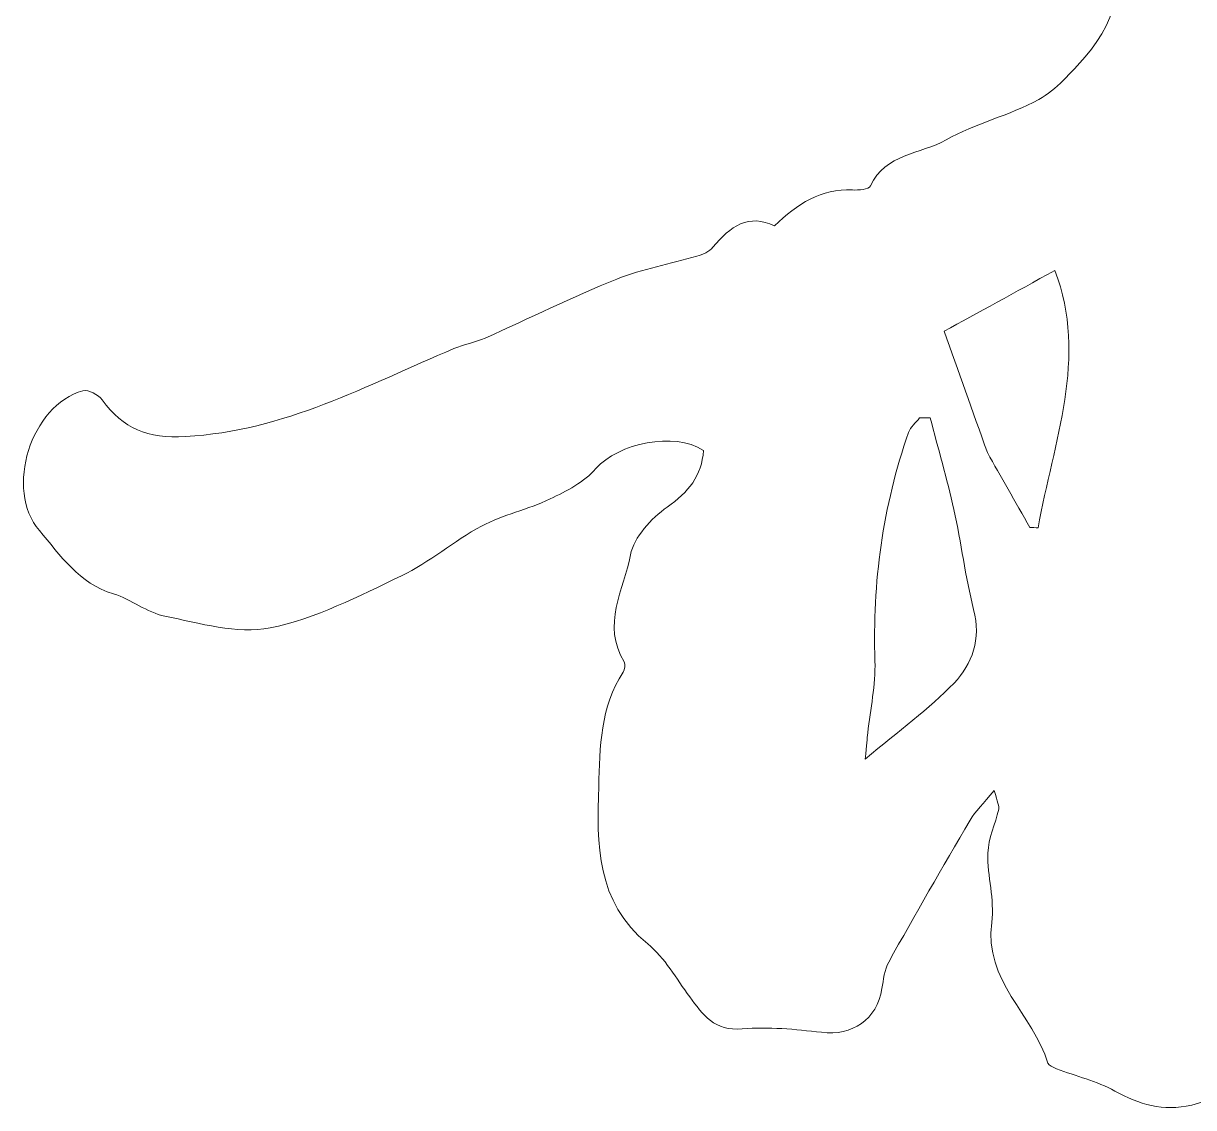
# Model space of a CAD drawing. Header units: inches. Extents: x -3733042 to -3643265, y 623859 to 997713.
# Drawn here: x -3652589.3 to -3652302.1, y 915114.8 to 915380.9 of the extents above; entities that cross this region are included whole.
import ezdxf

# ---------------------------------------------------------------- set-up
doc = ezdxf.new("R2010")
doc.units = ezdxf.units.IN
doc.header["$LTSCALE"] = 1000
doc.header["$MEASUREMENT"] = 0
doc.layers.get('0').update_dxf_attribs({"lineweight": 18})

msp = doc.modelspace()

# ---------------------------------------------------------------- linework, layer by layer
for points in [[(-3652328.71, 915372.7), (-3652320.04, 915382.39), (-3652319.13, 915394.11), (-3652319.07, 915406.55)], [(-3652340.08, 915362.24), (-3652335.69, 915364.63), (-3652332.16, 915368.87), (-3652328.71, 915372.7)], [(-3652362.82, 915352.29), (-3652355.65, 915356.32), (-3652347.34, 915358.28), (-3652340.08, 915362.24)], [(-3652381.42, 915341.01), (-3652377.7, 915348.98), (-3652369.09, 915348.8), (-3652362.82, 915352.29)], [(-3652404.96, 915331.19), (-3652399.27, 915336.66), (-3652393.55, 915340.36), (-3652385.8, 915340.02)], [(-3652385.8, 915340.02), (-3652384.29, 915339.93), (-3652381.79, 915340.17), (-3652381.42, 915341.01)], [(-3652420.05, 915325.96), (-3652415.85, 915331.11), (-3652411.14, 915334.29), (-3652404.96, 915331.19)], [(-3652424.01, 915323.78), (-3652422.57, 915324.17), (-3652420.96, 915324.88), (-3652420.05, 915325.96)], [(-3652443.65, 915318.14), (-3652437.36, 915320.66), (-3652430.54, 915321.85), (-3652424.01, 915323.78)], [(-3652336.14, 915320.25), (-3652345.94, 915314.87), (-3652355.09, 915309.83), (-3652363.32, 915305.33)], [(-3652340.23, 915257.12), (-3652336.49, 915278.16), (-3652327.9, 915298.85), (-3652336.14, 915320.25)], [(-3652475.93, 915303.67), (-3652465.14, 915308.5), (-3652454.57, 915313.75), (-3652443.65, 915318.14)], [(-3652363.32, 915305.33), (-3652359.79, 915295.49), (-3652356.4, 915285.97), (-3652352.68, 915275.55)], [(-3652483.64, 915301.09), (-3652481.14, 915302.12), (-3652478.4, 915302.6), (-3652475.93, 915303.67)], [(-3652549.46, 915279.51), (-3652525.34, 915280.81), (-3652504.95, 915292.09), (-3652483.64, 915301.09)], [(-3652585.37, 915256.43), (-3652593.99, 915266.51), (-3652587.4, 915287.27), (-3652574.67, 915290.73)], [(-3652574.67, 915290.73), (-3652573.34, 915291.06), (-3652570.84, 915289.76), (-3652569.91, 915288.52)], [(-3652569.91, 915288.52), (-3652564.79, 915281.37), (-3652558.89, 915279), (-3652549.46, 915279.51)], [(-3652369.35, 915284.06), (-3652370.25, 915282.87), (-3652371.56, 915281.84), (-3652372.04, 915280.53)], [(-3652366.74, 915284.08), (-3652367.6, 915284.08), (-3652368.46, 915284.06), (-3652369.35, 915284.06)], [(-3652360.93, 915261.6), (-3652362.61, 915269.14), (-3652364.76, 915276.59), (-3652366.74, 915284.08)], [(-3652422.38, 915276.11), (-3652429.57, 915280.76), (-3652443.26, 915277.88), (-3652448.8, 915271.63)], [(-3652372.04, 915280.53), (-3652378.37, 915262.35), (-3652380.95, 915243.64), (-3652380.28, 915224.37)], [(-3652431.27, 915262.18), (-3652426.08, 915265.86), (-3652422.74, 915269.83), (-3652422.38, 915276.11)], [(-3652352.68, 915275.55), (-3652349.45, 915269.8), (-3652345.83, 915263.47), (-3652342.26, 915257.16)], [(-3652448.8, 915271.63), (-3652451.64, 915268.36), (-3652455.97, 915266.08), (-3652460.02, 915264.18)], [(-3652460.02, 915264.18), (-3652465.46, 915261.6), (-3652471.54, 915260.31), (-3652476.83, 915257.51)], [(-3652440.29, 915250.45), (-3652439.45, 915254.84), (-3652435.19, 915259.4), (-3652431.27, 915262.18)], [(-3652356.06, 915237.01), (-3652358.13, 915245.09), (-3652359.1, 915253.46), (-3652360.93, 915261.6)], [(-3652567.16, 915240.89), (-3652575.64, 915243.43), (-3652580.19, 915250.36), (-3652585.37, 915256.43)], [(-3652476.83, 915257.51), (-3652483.64, 915253.89), (-3652489.58, 915248.62), (-3652496.49, 915245.32)], [(-3652342.26, 915257.16), (-3652341.59, 915257.14), (-3652340.92, 915257.14), (-3652340.23, 915257.12)], [(-3652441.8, 915224.18), (-3652447.44, 915233.26), (-3652441.91, 915241.92), (-3652440.29, 915250.45)], [(-3652496.49, 915245.32), (-3652506.93, 915240.33), (-3652517.57, 915234.81), (-3652528.75, 915232.53)], [(-3652554.56, 915235.4), (-3652558.93, 915236.28), (-3652562.81, 915239.55), (-3652567.16, 915240.89)], [(-3652528.75, 915232.53), (-3652536.86, 915230.9), (-3652546.04, 915233.7), (-3652554.56, 915235.4)], [(-3652360.88, 915218.99), (-3652356.4, 915223.68), (-3652354.19, 915229.84), (-3652356.06, 915237.01)], [(-3652442.08, 915221.68), (-3652441.67, 915222.33), (-3652441.46, 915223.62), (-3652441.8, 915224.18)], [(-3652380.28, 915224.37), (-3652380.09, 915218.54), (-3652381.42, 915212.64), (-3652382.07, 915206.78)], [(-3652448.09, 915193.6), (-3652447.76, 915203.23), (-3652447.76, 915213.07), (-3652442.08, 915221.68)], [(-3652382.67, 915200.34), (-3652374.36, 915207.34), (-3652367.02, 915212.59), (-3652360.88, 915218.99)], [(-3652382.07, 915206.78), (-3652382.2, 915205.34), (-3652382.35, 915203.9), (-3652382.67, 915200.34)], [(-3652436.05, 915154.97), (-3652448.75, 915165.35), (-3652448.54, 915179.48), (-3652448.09, 915193.6)], [(-3652351, 915192.61), (-3652353.71, 915189.38), (-3652355.65, 915187.53), (-3652356.94, 915185.33)], [(-3652349.9, 915188), (-3652349.71, 915188.78), (-3652350.25, 915189.68), (-3652351, 915192.61)], [(-3652352.57, 915177.28), (-3652352.46, 915180.88), (-3652350.74, 915184.41), (-3652349.9, 915188)], [(-3652356.94, 915185.33), (-3652363.73, 915173.79), (-3652370.4, 915162.17), (-3652376.92, 915150.5)], [(-3652351.62, 915160.25), (-3652350.89, 915165.78), (-3652352.72, 915171.6), (-3652352.57, 915177.28)], [(-3652337.84, 915125.73), (-3652341.48, 915137.6), (-3652353.54, 915145.93), (-3652351.62, 915160.25)], [(-3652425.76, 915141.99), (-3652429.03, 915146.45), (-3652431.85, 915151.53), (-3652436.05, 915154.97)], [(-3652376.92, 915150.5), (-3652377.98, 915148.6), (-3652378.19, 915146.19), (-3652378.56, 915143.99)], [(-3652378.56, 915143.99), (-3652379.79, 915136.41), (-3652385.82, 915132.32), (-3652393.44, 915133.27)], [(-3652412.88, 915134.11), (-3652419.64, 915133.49), (-3652422.53, 915137.56), (-3652425.76, 915141.99)], [(-3652288.28, 915136.67), (-3652283.09, 915129.48), (-3652292.2, 915117.81), (-3652302.53, 915115.42)], [(-3652393.44, 915133.27), (-3652399.86, 915134), (-3652406.44, 915134.69), (-3652412.88, 915134.11)], [(-3652335.76, 915124.33), (-3652336.53, 915124.66), (-3652337.65, 915125.11), (-3652337.84, 915125.73)], [(-3652321.39, 915118.84), (-3652325.83, 915121.3), (-3652330.93, 915122.5), (-3652335.76, 915124.33)], [(-3652302.53, 915115.42), (-3652309.75, 915113.76), (-3652315.34, 915115.55), (-3652321.39, 915118.84)]]:
    msp.add_open_spline(points, degree=3)

doc.saveas('drawing.dxf')
